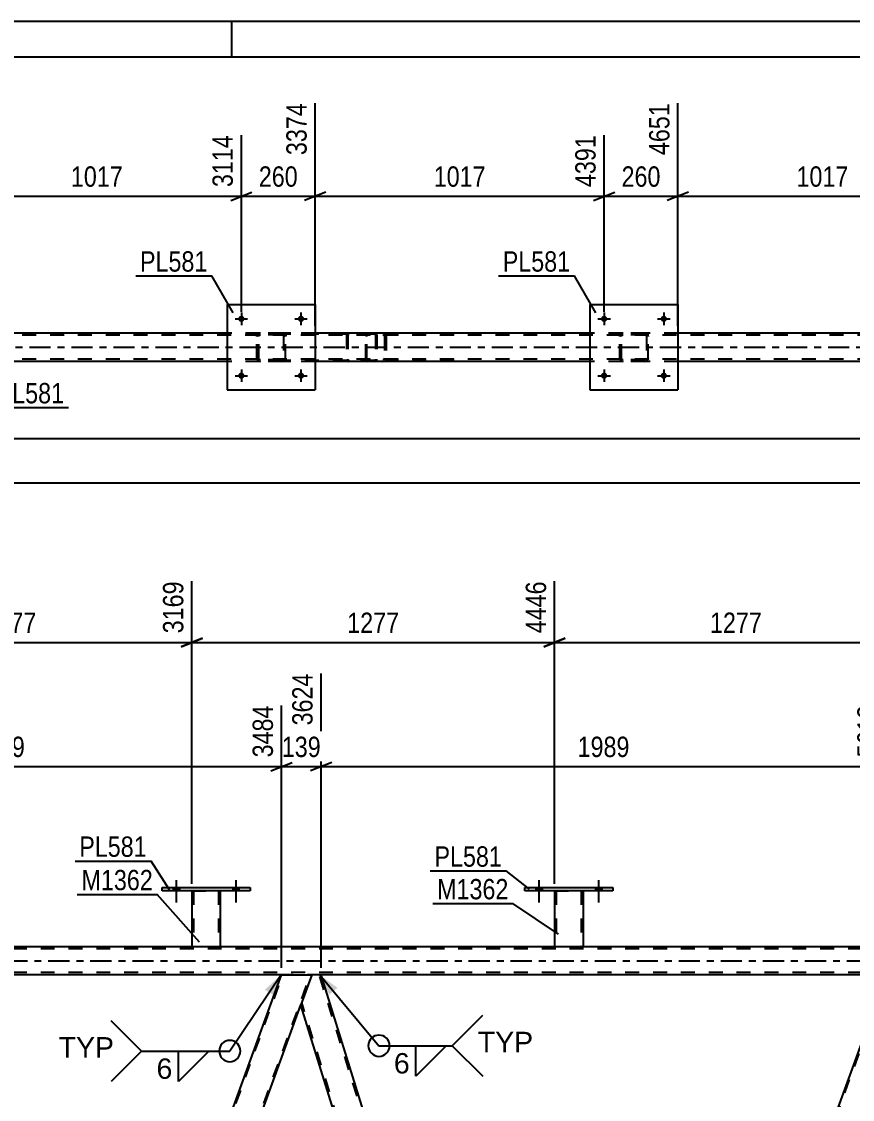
# Model space of a CAD drawing. Header units: millimetres. Extents: x 0 to 841, y 0 to 594.
# Drawn here: x 181.4 to 298.4, y 442.3 to 594 of the extents above; entities that cross this region are included whole.
import ezdxf

# ---------------------------------------------------------------- set-up
doc = ezdxf.new("R2010")
doc.units = ezdxf.units.MM
doc.linetypes.add('DXK_LINE_DOT2', pattern=[3.9198, 1.9599, -1.9599])
doc.linetypes.add('DXK_LINE_DOT3', pattern=[5.9187, 2.979, -0.9799, 0.9799, -0.9799])
doc.styles.add('Arial', font='ARIAL.TTF', dxfattribs={"height": 0.2})
doc.styles.add('Arial Narrow', font='ARIALN.TTF', dxfattribs={"height": 0.2})

# ---------------------------------------------------------------- blocks, each defined once
blk = doc.blocks.new('Unknown-318885291-1133')
at = {"color": 5, "linetype": 'Continuous'}
for p, q in [((841, 594), (0, 594)), ((211, 589), (211, 594)), ((836, 589), (5, 589))]:
    blk.add_line(p, q, dxfattribs=at)
blk = doc.blocks.new('Part-318885291-2961 - 2884')
at = {"color": 7, "linetype": 'DXK_LINE_DOT2'}
for p, q in [((265.6, 549.69), (265.64, 549.87)), ((265.64, 549.87), (265.6, 549.69)), ((265.6, 546.65), (265.6, 549.69)), ((265.84, 549.69), (265.86, 549.78)), ((265.84, 546.65), (265.84, 549.69)), ((265.86, 549.78), (265.91, 549.86)), ((265.9, 550.13), (266.08, 550.17)), ((266.08, 550.17), (265.9, 550.13)), ((265.91, 549.86), (265.99, 549.91)), ((265.99, 549.91), (266.08, 549.93)), ((269.12, 550.17), (266.08, 550.17)), ((269.12, 549.93), (266.08, 549.93)), ((269.12, 550.17), (269.31, 550.13)), ((269.31, 550.13), (269.12, 550.17)), ((269.12, 549.93), (269.21, 549.91)), ((269.21, 549.91), (269.29, 549.86)), ((269.29, 549.86), (269.34, 549.78)), ((269.34, 549.78), (269.36, 549.69)), ((269.36, 549.69), (269.36, 546.65)), ((269.57, 549.87), (269.6, 549.69)), ((269.6, 549.69), (269.57, 549.87)), ((269.6, 546.65), (269.6, 549.69)), ((265.64, 546.46), (265.6, 546.65)), ((265.6, 546.65), (265.64, 546.46)), ((265.86, 546.55), (265.84, 546.65)), ((265.91, 546.48), (265.86, 546.55)), ((266.08, 546.17), (265.9, 546.2)), ((265.9, 546.2), (266.08, 546.17)), ((265.99, 546.42), (265.91, 546.48)), ((266.08, 546.41), (265.99, 546.42)), ((269.12, 546.41), (266.08, 546.41)), ((269.12, 546.17), (266.08, 546.17)), ((269.21, 546.42), (269.12, 546.41)), ((269.31, 546.2), (269.12, 546.17)), ((269.12, 546.17), (269.31, 546.2)), ((269.29, 546.48), (269.21, 546.42)), ((269.34, 546.55), (269.29, 546.48)), ((269.36, 546.65), (269.34, 546.55)), ((269.6, 546.65), (269.57, 546.46)), ((269.57, 546.46), (269.6, 546.65))]:
    blk.add_line(p, q, dxfattribs=at)
at = {"color": 7, "linetype": 'DXK_LINE_DOT3'}
blk.add_line((267.6, 548.17), (267.6, 548.17), dxfattribs=at)
at = {"color": 7, "linetype": 'DXK_LINE_DOT2'}
for centre, start, end in [((266.08, 549.69), 112.5, 157.5), ((266.08, 549.69), 112.5, 157.5), ((269.12, 549.69), 22.5, 67.5), ((269.12, 549.69), 22.5, 67.5), ((266.08, 546.65), 202.5, 247.5), ((266.08, 546.65), 202.5, 247.5), ((269.12, 546.65), 292.5, 337.5), ((269.12, 546.65), 292.5, 337.5)]:
    blk.add_arc(centre, 0.48, start, end, dxfattribs=at)
blk = doc.blocks.new('Part-318885291-2966 - 2884')
at = {"color": 2, "linetype": 'Continuous'}
for p, q in [((261.4, 554.17), (261.4, 542.17)), ((261.4, 554.17), (273.8, 554.17)), ((273.8, 554.17), (273.8, 542.17)), ((261.4, 542.17), (273.8, 542.17))]:
    blk.add_line(p, q, dxfattribs=at)
blk = doc.blocks.new('Part-318885291-2967 - 2884')
at = {"color": 7, "linetype": 'DXK_LINE_DOT2'}
for p, q in [((214.52, 549.69), (214.56, 549.87)), ((214.56, 549.87), (214.52, 549.69)), ((214.52, 546.65), (214.52, 549.69)), ((214.76, 549.69), (214.78, 549.78)), ((214.76, 546.65), (214.76, 549.69)), ((214.78, 549.78), (214.83, 549.86)), ((214.82, 550.13), (215, 550.17)), ((215, 550.17), (214.82, 550.13)), ((214.83, 549.86), (214.91, 549.91)), ((214.91, 549.91), (215, 549.93)), ((218.04, 550.17), (215, 550.17)), ((218.04, 549.93), (215, 549.93)), ((218.04, 550.17), (218.22, 550.13)), ((218.22, 550.13), (218.04, 550.17)), ((218.04, 549.93), (218.13, 549.91)), ((218.13, 549.91), (218.21, 549.86)), ((218.21, 549.86), (218.26, 549.78)), ((218.26, 549.78), (218.28, 549.69)), ((218.28, 549.69), (218.28, 546.65)), ((218.48, 549.87), (218.52, 549.69)), ((218.52, 549.69), (218.48, 549.87)), ((218.52, 546.65), (218.52, 549.69)), ((214.56, 546.46), (214.52, 546.65)), ((214.52, 546.65), (214.56, 546.46)), ((214.78, 546.55), (214.76, 546.65)), ((214.83, 546.48), (214.78, 546.55)), ((215, 546.17), (214.82, 546.2)), ((214.82, 546.2), (215, 546.17)), ((214.91, 546.42), (214.83, 546.48)), ((215, 546.41), (214.91, 546.42)), ((218.04, 546.41), (215, 546.41)), ((218.04, 546.17), (215, 546.17)), ((218.13, 546.42), (218.04, 546.41)), ((218.22, 546.2), (218.04, 546.17)), ((218.04, 546.17), (218.22, 546.2)), ((218.21, 546.48), (218.13, 546.42)), ((218.26, 546.55), (218.21, 546.48)), ((218.28, 546.65), (218.26, 546.55)), ((218.52, 546.65), (218.48, 546.46)), ((218.48, 546.46), (218.52, 546.65))]:
    blk.add_line(p, q, dxfattribs=at)
at = {"color": 7, "linetype": 'DXK_LINE_DOT3'}
blk.add_line((216.52, 548.17), (216.52, 548.17), dxfattribs=at)
at = {"color": 7, "linetype": 'DXK_LINE_DOT2'}
for centre, start, end in [((215, 549.69), 112.5, 157.5), ((215, 549.69), 112.5, 157.5), ((218.04, 549.69), 22.5, 67.5), ((218.04, 549.69), 22.5, 67.5), ((215, 546.65), 202.5, 247.5), ((215, 546.65), 202.5, 247.5), ((218.04, 546.65), 292.5, 337.5), ((218.04, 546.65), 292.5, 337.5)]:
    blk.add_arc(centre, 0.48, start, end, dxfattribs=at)
blk = doc.blocks.new('Part-318885291-2972 - 2884')
at = {"color": 2, "linetype": 'Continuous'}
for p, q in [((210.32, 554.17), (210.32, 542.17)), ((210.32, 554.17), (222.72, 554.17)), ((222.72, 554.17), (222.72, 542.17)), ((210.32, 542.17), (222.72, 542.17))]:
    blk.add_line(p, q, dxfattribs=at)
blk = doc.blocks.new('Bolt-318885291-2930 - 2884')
at = {"linetype": 'Continuous'}
for points in [[(263.84, 544.17, -1), (262.96, 544.17, -1)], [(272.24, 544.17, -1), (271.36, 544.17, -1)]]:
    blk.add_hatch(color=1, dxfattribs=at).paths.add_polyline_path(points)
at = {"color": 1, "linetype": 'Continuous'}
for p, q in [((263.4, 545.05), (263.4, 543.29)), ((271.8, 545.05), (271.8, 543.29)), ((262.52, 544.17), (264.28, 544.17)), ((270.92, 544.17), (272.68, 544.17))]:
    blk.add_line(p, q, dxfattribs=at)
blk = doc.blocks.new('Bolt-318885291-2931 - 2884')
at = {"linetype": 'Continuous'}
for points in [[(263.84, 552.17, -1), (262.96, 552.17, -1)], [(272.24, 552.17, -1), (271.36, 552.17, -1)]]:
    blk.add_hatch(color=1, dxfattribs=at).paths.add_polyline_path(points)
at = {"color": 1, "linetype": 'Continuous'}
for p, q in [((262.52, 552.17), (264.28, 552.17)), ((263.4, 553.05), (263.4, 551.29)), ((270.92, 552.17), (272.68, 552.17)), ((271.8, 553.05), (271.8, 551.29))]:
    blk.add_line(p, q, dxfattribs=at)
blk = doc.blocks.new('Bolt-318885291-2932 - 2884')
at = {"linetype": 'Continuous'}
for points in [[(212.76, 544.17, -1), (211.88, 544.17, -1)], [(221.16, 544.17, -1), (220.28, 544.17, -1)]]:
    blk.add_hatch(color=1, dxfattribs=at).paths.add_polyline_path(points)
at = {"color": 1, "linetype": 'Continuous'}
for p, q in [((212.32, 545.05), (212.32, 543.29)), ((220.72, 545.05), (220.72, 543.29)), ((211.44, 544.17), (213.2, 544.17)), ((219.84, 544.17), (221.6, 544.17))]:
    blk.add_line(p, q, dxfattribs=at)
blk = doc.blocks.new('Bolt-318885291-2933 - 2884')
at = {"linetype": 'Continuous'}
for points in [[(212.76, 552.17, -1), (211.88, 552.17, -1)], [(221.16, 552.17, -1), (220.28, 552.17, -1)]]:
    blk.add_hatch(color=1, dxfattribs=at).paths.add_polyline_path(points)
at = {"color": 1, "linetype": 'Continuous'}
for p, q in [((211.44, 552.17), (213.2, 552.17)), ((212.32, 553.05), (212.32, 551.29)), ((219.84, 552.17), (221.6, 552.17)), ((220.72, 553.05), (220.72, 551.29))]:
    blk.add_line(p, q, dxfattribs=at)
blk = doc.blocks.new('Part-318885291-2998 - 2884')
at = {"color": 7, "linetype": 'DXK_LINE_DOT2'}
for p, q in [((231.06, 550.17), (215.73, 550.17)), ((231.06, 550.01), (215.73, 550.01)), ((227.17, 549.97), (227.14, 549.85)), ((227.14, 549.85), (227.14, 546.49)), ((227.32, 549.85), (227.33, 549.91)), ((227.32, 549.85), (227.32, 546.49)), ((227.33, 549.91), (227.37, 549.96)), ((227.49, 550.17), (227.36, 550.14)), ((227.37, 549.96), (227.42, 549.99)), ((227.42, 549.99), (227.49, 550.01)), ((231.19, 550.14), (231.06, 550.17)), ((231.06, 550.01), (231.13, 549.99)), ((231.13, 549.99), (231.15, 549.98)), ((231.15, 549.98), (231.18, 549.96)), ((231.18, 549.96), (231.22, 549.91)), ((231.22, 549.91), (231.23, 549.85)), ((231.23, 549.85), (231.23, 546.49)), ((231.4, 549.85), (231.38, 549.97)), ((231.4, 549.85), (231.4, 546.49)), ((231.06, 546.33), (215.73, 546.33)), ((231.06, 546.17), (215.73, 546.17)), ((227.14, 546.49), (227.17, 546.36)), ((227.33, 546.43), (227.32, 546.49)), ((227.37, 546.37), (227.33, 546.43)), ((227.36, 546.19), (227.49, 546.17)), ((227.37, 546.37), (227.4, 546.35)), ((227.4, 546.35), (227.42, 546.34)), ((227.42, 546.34), (227.49, 546.33)), ((231.13, 546.34), (231.06, 546.33)), ((231.06, 546.17), (231.19, 546.19)), ((231.18, 546.37), (231.13, 546.34)), ((231.22, 546.43), (231.18, 546.37)), ((231.23, 546.49), (231.22, 546.43)), ((231.38, 546.36), (231.4, 546.49))]:
    blk.add_line(p, q, dxfattribs=at)
for centre, start, end in [((227.47, 549.83), 110.7583, 155.68), ((231.07, 549.83), 24.32, 69.2417), ((227.47, 546.5), 204.32, 249.2417), ((231.07, 546.5), 290.7583, 335.68)]:
    blk.add_arc(centre, 0.331, start, end, dxfattribs=at)
blk = doc.blocks.new('Part-318885291-3038 - 2884')
at = {"color": 7, "linetype": 'DXK_LINE_DOT2'}
for p, q in [((229.88, 549.87), (229.85, 549.69)), ((229.85, 546.65), (229.85, 549.69)), ((229.93, 550.03), (229.88, 549.87)), ((230.02, 550.13), (229.93, 550.03)), ((229.99, 549.69), (230, 549.78)), ((229.99, 546.65), (229.99, 549.69)), ((230, 549.78), (230.03, 549.86)), ((230.13, 550.17), (230.02, 550.13)), ((230.03, 549.86), (230.07, 549.91)), ((230.07, 549.91), (230.13, 549.93)), ((242.28, 550.17), (230.13, 550.17)), ((242.28, 549.93), (230.13, 549.93)), ((231.4, 549.93), (231.4, 550.17)), ((232.41, 550.13), (232.22, 550.17)), ((232.22, 549.93), (232.31, 549.91)), ((232.31, 549.91), (232.39, 549.86)), ((232.39, 549.86), (232.45, 549.78)), ((232.45, 549.78), (232.47, 549.69)), ((232.47, 549.69), (232.47, 546.65)), ((232.7, 549.77), (232.68, 549.87)), ((232.72, 549.69), (232.7, 549.77)), ((232.72, 549.69), (232.72, 546.65)), ((229.88, 546.46), (229.85, 546.65)), ((229.92, 546.34), (229.88, 546.46)), ((229.93, 546.31), (229.92, 546.34)), ((229.93, 546.31), (230.02, 546.2)), ((230, 546.55), (229.99, 546.65)), ((230.03, 546.48), (230, 546.55)), ((230.02, 546.2), (230.13, 546.17)), ((230.07, 546.42), (230.03, 546.48)), ((230.13, 546.41), (230.07, 546.42)), ((242.28, 546.41), (230.13, 546.41)), ((242.28, 546.17), (230.13, 546.17)), ((231.4, 546.17), (231.4, 546.41)), ((232.31, 546.42), (232.22, 546.41)), ((232.22, 546.17), (232.41, 546.2)), ((232.39, 546.48), (232.31, 546.42)), ((232.45, 546.55), (232.39, 546.48)), ((232.47, 546.65), (232.45, 546.55)), ((232.68, 546.46), (232.7, 546.56)), ((232.7, 546.56), (232.72, 546.65))]:
    blk.add_line(p, q, dxfattribs=at)
for centre, start, end in [((232.23, 549.67), 23.8494, 68.8059), ((232.23, 546.66), 291.1941, 336.1506)]:
    blk.add_arc(centre, 0.492, start, end, dxfattribs=at)
blk = doc.blocks.new('Part-318885291-3088 - 2884')
at = {"color": 7, "linetype": 'DXK_LINE_DOT2'}
for p, q in [((751.81, 549.85), (87.78, 549.85)), ((222.72, 550.17), (210.32, 550.17)), ((273.8, 550.17), (261.4, 550.17)), ((751.81, 546.49), (87.78, 546.49)), ((222.72, 546.17), (210.32, 546.17)), ((273.8, 546.17), (261.4, 546.17))]:
    blk.add_line(p, q, dxfattribs=at)
at = {"color": 2, "linetype": 'Continuous'}
for p, q in [((210.32, 550.17), (171.64, 550.17)), ((261.4, 550.17), (222.72, 550.17)), ((312.48, 550.17), (273.8, 550.17)), ((210.32, 546.17), (171.64, 546.17)), ((261.4, 546.17), (222.72, 546.17)), ((312.48, 546.17), (273.8, 546.17))]:
    blk.add_line(p, q, dxfattribs=at)
at = {"color": 7, "linetype": 'DXK_LINE_DOT3'}
blk.add_line((87.78, 548.17), (751.81, 548.17), dxfattribs=at)
blk = doc.blocks.new('Part-318885291-3930 - 3904')
at = {"color": 2, "linetype": 'Continuous'}
for p, q in [((78.6, 463.85), (742.64, 463.85)), ((217.97, 459.85), (138.41, 459.85)), ((303.11, 459.85), (223.55, 459.85))]:
    blk.add_line(p, q, dxfattribs=at)
at = {"color": 7, "linetype": 'DXK_LINE_DOT2'}
for p, q in [((742.64, 463.53), (78.6, 463.53)), ((742.64, 460.17), (78.6, 460.17)), ((223.55, 459.85), (217.97, 459.85))]:
    blk.add_line(p, q, dxfattribs=at)
at = {"color": 7, "linetype": 'DXK_LINE_DOT3'}
blk.add_line((78.6, 461.85), (742.64, 461.85), dxfattribs=at)
blk = doc.blocks.new('Part-318885291-3940 - 3904')
at = {"color": 7, "linetype": 'DXK_LINE_DOT2'}
for p, q in [((303.28, 459.85), (259.16, 338.63)), ((307.19, 459.85), (263.07, 338.63)), ((307.36, 459.85), (305.84, 455.65)), ((258.99, 338.63), (260.23, 342.05)), ((263.24, 338.63), (258.99, 338.63))]:
    blk.add_line(p, q, dxfattribs=at)
at = {"color": 2, "linetype": 'Continuous'}
for p, q in [((303.11, 459.85), (260.23, 342.05)), ((307.36, 459.85), (303.11, 459.85)), ((305.84, 455.65), (263.24, 338.63))]:
    blk.add_line(p, q, dxfattribs=at)
blk = doc.blocks.new('Part-318885291-4336 - 3904')
at = {"color": 2, "linetype": 'Continuous'}
for p, q in [((252.23, 472.17), (264.63, 472.17)), ((252.23, 471.69), (252.23, 472.17)), ((264.63, 472.17), (264.63, 471.69)), ((264.63, 471.69), (252.23, 471.69))]:
    blk.add_line(p, q, dxfattribs=at)
blk = doc.blocks.new('Part-318885291-4043 - 3904')
at = {"color": 7, "linetype": 'DXK_LINE_DOT2'}
for p, q in [((174.02, 338.63), (218.14, 459.85)), ((177.94, 338.63), (222.06, 459.85)), ((222.23, 459.85), (220.7, 455.65)), ((173.85, 338.63), (175.61, 343.45)), ((178.11, 338.63), (179.87, 343.45)), ((178.11, 338.63), (173.85, 338.63))]:
    blk.add_line(p, q, dxfattribs=at)
at = {"color": 2, "linetype": 'Continuous'}
for p, q in [((175.61, 343.45), (217.97, 459.85)), ((217.97, 459.85), (222.23, 459.85)), ((179.87, 343.45), (220.7, 455.65))]:
    blk.add_line(p, q, dxfattribs=at)
blk = doc.blocks.new('Part-318885291-4095 - 3904')
at = {"color": 2, "linetype": 'Continuous'}
for p, q in [((222.23, 459.85), (220.7, 455.65)), ((223.55, 459.85), (222.23, 459.85)), ((260.25, 342.1), (223.55, 459.85)), ((257.14, 338.63), (220.68, 455.6)), ((220.7, 455.65), (220.7, 455.65)), ((258.99, 338.63), (260.23, 342.05))]:
    blk.add_line(p, q, dxfattribs=at)
at = {"color": 7, "linetype": 'DXK_LINE_DOT2'}
for p, q in [((260.11, 341.73), (223.3, 459.85)), ((220.7, 455.65), (220.68, 455.6)), ((257.39, 338.63), (220.82, 455.97)), ((260.23, 342.05), (260.25, 342.1)), ((258.99, 338.63), (257.14, 338.63))]:
    blk.add_line(p, q, dxfattribs=at)
blk = doc.blocks.new('Bolt-318885291-4194 - 3904')
at = {"linetype": 'Continuous'}
for points in [[(202.71, 471.69), (203.59, 471.69), (203.59, 472.17), (202.71, 472.17)], [(211.11, 471.69), (211.99, 471.69), (211.99, 472.17), (211.11, 472.17)]]:
    blk.add_hatch(color=1, dxfattribs=at).paths.add_polyline_path(points)
at = {"color": 1, "linetype": 'Continuous'}
for p, q in [((202.71, 472.17), (202.71, 471.69)), ((203.15, 473.17), (203.15, 470.05)), ((203.59, 472.17), (203.59, 471.69)), ((211.11, 472.17), (211.11, 471.69)), ((211.55, 473.17), (211.55, 470.05)), ((211.99, 472.17), (211.99, 471.69))]:
    blk.add_line(p, q, dxfattribs=at)
blk = doc.blocks.new('Part-318885291-4240 - 3904')
at = {"color": 2, "linetype": 'Continuous'}
for p, q in [((201.15, 472.17), (213.55, 472.17)), ((201.15, 471.69), (201.15, 472.17)), ((213.55, 472.17), (213.55, 471.69)), ((213.55, 471.69), (201.15, 471.69))]:
    blk.add_line(p, q, dxfattribs=at)
blk = doc.blocks.new('Part-318885291-4245 - 3904')
at = {"color": 2, "linetype": 'Continuous'}
for p, q in [((205.35, 471.69), (205.35, 463.85)), ((209.35, 471.69), (209.35, 463.85)), ((205.35, 463.85), (209.35, 463.85))]:
    blk.add_line(p, q, dxfattribs=at)
at = {"color": 7, "linetype": 'DXK_LINE_DOT2'}
for p, q in [((205.35, 471.69), (209.35, 471.69)), ((205.35, 471.69), (205.35, 471.69)), ((205.35, 471.69), (205.35, 471.69)), ((205.59, 471.69), (205.59, 463.85)), ((209.11, 471.69), (209.11, 463.85)), ((209.35, 471.69), (209.35, 471.69)), ((209.35, 471.69), (209.35, 471.69)), ((209.05, 463.85), (209.09, 463.85)), ((209.05, 463.85), (209.09, 463.85)), ((209.09, 463.85), (209.11, 463.85)), ((209.09, 463.85), (209.11, 463.85))]:
    blk.add_line(p, q, dxfattribs=at)
blk = doc.blocks.new('Part-318885291-4273 - 3904')
at = {"color": 2, "linetype": 'Continuous'}
for p, q in [((256.43, 471.69), (256.43, 463.85)), ((260.43, 471.69), (260.43, 463.85)), ((256.43, 463.85), (260.43, 463.85))]:
    blk.add_line(p, q, dxfattribs=at)
at = {"color": 7, "linetype": 'DXK_LINE_DOT2'}
for p, q in [((256.43, 471.69), (260.43, 471.69)), ((256.43, 471.69), (256.43, 471.69)), ((256.43, 471.69), (256.43, 471.69)), ((256.67, 471.69), (256.67, 463.85)), ((260.19, 471.69), (260.19, 463.85)), ((260.43, 471.69), (260.43, 471.69)), ((260.43, 471.69), (260.43, 471.69)), ((260.17, 463.85), (260.13, 463.85)), ((260.13, 463.85), (260.17, 463.85)), ((260.19, 463.85), (260.17, 463.85)), ((260.17, 463.85), (260.19, 463.85))]:
    blk.add_line(p, q, dxfattribs=at)
blk = doc.blocks.new('Bolt-318885291-4277 - 3904')
at = {"linetype": 'Continuous'}
for points in [[(202.71, 471.69), (203.59, 471.69), (203.59, 472.17), (202.71, 472.17)], [(211.11, 471.69), (211.99, 471.69), (211.99, 472.17), (211.11, 472.17)]]:
    blk.add_hatch(color=1, dxfattribs=at).paths.add_polyline_path(points)
at = {"color": 1, "linetype": 'Continuous'}
for p, q in [((202.71, 472.17), (202.71, 471.69)), ((203.15, 473.17), (203.15, 470.05)), ((203.59, 472.17), (203.59, 471.69)), ((211.11, 472.17), (211.11, 471.69)), ((211.55, 473.17), (211.55, 470.05)), ((211.99, 472.17), (211.99, 471.69))]:
    blk.add_line(p, q, dxfattribs=at)
blk = doc.blocks.new('Bolt-318885291-4349 - 3904')
at = {"linetype": 'Continuous'}
for points in [[(253.79, 471.69), (254.67, 471.69), (254.67, 472.17), (253.79, 472.17)], [(262.19, 471.69), (263.07, 471.69), (263.07, 472.17), (262.19, 472.17)]]:
    blk.add_hatch(color=1, dxfattribs=at).paths.add_polyline_path(points)
at = {"color": 1, "linetype": 'Continuous'}
for p, q in [((253.79, 472.17), (253.79, 471.69)), ((254.23, 473.17), (254.23, 470.05)), ((254.67, 472.17), (254.67, 471.69)), ((262.19, 472.17), (262.19, 471.69)), ((262.63, 473.17), (262.63, 470.05)), ((263.07, 472.17), (263.07, 471.69))]:
    blk.add_line(p, q, dxfattribs=at)
blk = doc.blocks.new('Bolt-318885291-4350 - 3904')
at = {"linetype": 'Continuous'}
for points in [[(253.79, 471.69), (254.67, 471.69), (254.67, 472.17), (253.79, 472.17)], [(262.19, 471.69), (263.07, 471.69), (263.07, 472.17), (262.19, 472.17)]]:
    blk.add_hatch(color=1, dxfattribs=at).paths.add_polyline_path(points)
at = {"color": 1, "linetype": 'Continuous'}
for p, q in [((253.79, 472.17), (253.79, 471.69)), ((254.23, 473.17), (254.23, 470.05)), ((254.67, 472.17), (254.67, 471.69)), ((262.19, 472.17), (262.19, 471.69)), ((262.63, 473.17), (262.63, 470.05)), ((263.07, 472.17), (263.07, 471.69))]:
    blk.add_line(p, q, dxfattribs=at)
blk = doc.blocks.new('StraightDimension-318885291-8452 - 2884')
at = {"color": 7, "linetype": 'Continuous'}
for p, q in [((222.72, 551.17), (222.72, 582.52)), ((212.32, 553.17), (212.32, 578.02)), ((210.82, 568.81), (213.82, 570.01)), ((212.32, 569.41), (222.72, 569.41)), ((224.22, 570.01), (221.22, 568.81))]:
    blk.add_line(p, q, dxfattribs=at)
at = {"color": 0}
blk.add_wipeout([(220.86, 570.16), (220.86, 574.36), (214.18, 574.36), (214.18, 570.16)], dxfattribs=at)
at = {"color": 3, "style": 'Arial Narrow'}
blk.add_text('260', height=2.863, dxfattribs=at).set_placement((214.78, 570.76))
at = {"color": 0, "linetype": 'Continuous'}
blk.add_wipeout([(222.12, 583.12), (217.92, 583.12), (217.92, 574.61), (222.12, 574.61)], dxfattribs=at)
at = {"color": 3, "linetype": 'Continuous', "style": 'Arial Narrow'}
blk.add_text('3374', height=2.863, rotation=90.0002, dxfattribs=at).set_placement((221.52, 575.21))
blk = doc.blocks.new('StraightDimension-318885291-8451 - 2884')
at = {"color": 7, "linetype": 'Continuous'}
for p, q in [((222.72, 551.17), (222.72, 582.52)), ((263.4, 553.17), (263.4, 578.02)), ((224.22, 570.01), (221.22, 568.81)), ((222.72, 569.41), (263.4, 569.41)), ((261.9, 568.81), (264.9, 570.01))]:
    blk.add_line(p, q, dxfattribs=at)
at = {"color": 0, "linetype": 'Continuous'}
blk.add_wipeout([(262.8, 578.62), (258.6, 578.62), (258.6, 570.11), (262.8, 570.11)], dxfattribs=at)
at = {"color": 0}
blk.add_wipeout([(247.32, 570.16), (247.32, 574.36), (238.81, 574.36), (238.81, 570.16)], dxfattribs=at)
at = {"color": 3, "linetype": 'Continuous', "style": 'Arial Narrow'}
blk.add_text('4391', height=2.863, rotation=90.0002, dxfattribs=at).set_placement((262.2, 570.71))
at = {"color": 3, "style": 'Arial Narrow'}
blk.add_text('1017', height=2.863, dxfattribs=at).set_placement((239.41, 570.76))
blk = doc.blocks.new('StraightDimension-318885291-3141 - 2884')
at = {"color": 7, "linetype": 'Continuous'}
blk.add_line((87.14, 529.08), (793.73, 529.08), dxfattribs=at)
blk = doc.blocks.new('StraightDimension-318885291-8450 - 2884')
at = {"color": 7, "linetype": 'Continuous'}
for p, q in [((273.8, 551.17), (273.8, 582.52)), ((263.4, 553.17), (263.4, 578.02)), ((261.9, 568.81), (264.9, 570.01)), ((263.4, 569.41), (273.8, 569.41)), ((275.3, 570.01), (272.3, 568.81))]:
    blk.add_line(p, q, dxfattribs=at)
at = {"color": 0}
blk.add_wipeout([(271.94, 570.16), (271.94, 574.36), (265.26, 574.36), (265.26, 570.16)], dxfattribs=at)
at = {"color": 3, "style": 'Arial Narrow'}
blk.add_text('260', height=2.863, dxfattribs=at).set_placement((265.86, 570.76))
at = {"color": 0, "linetype": 'Continuous'}
blk.add_wipeout([(273.2, 583.12), (269, 583.12), (269, 574.61), (273.2, 574.61)], dxfattribs=at)
at = {"color": 3, "linetype": 'Continuous', "style": 'Arial Narrow'}
blk.add_text('4651', height=2.863, rotation=90.0002, dxfattribs=at).set_placement((272.6, 575.21))
blk = doc.blocks.new('StraightDimension-318885291-8449 - 2884')
at = {"color": 7, "linetype": 'Continuous'}
for p, q in [((273.8, 551.17), (273.8, 582.52)), ((314.48, 553.17), (314.48, 578.02)), ((275.3, 570.01), (272.3, 568.81)), ((273.8, 569.41), (314.48, 569.41)), ((312.98, 568.81), (315.98, 570.01))]:
    blk.add_line(p, q, dxfattribs=at)
at = {"color": 0, "linetype": 'Continuous'}
blk.add_wipeout([(313.88, 578.62), (309.68, 578.62), (309.68, 570.11), (313.88, 570.11)], dxfattribs=at)
at = {"color": 0}
blk.add_wipeout([(298.4, 570.16), (298.4, 574.36), (289.89, 574.36), (289.89, 570.16)], dxfattribs=at)
at = {"color": 3, "linetype": 'Continuous', "style": 'Arial Narrow'}
blk.add_text('5668', height=2.863, rotation=90.0002, dxfattribs=at).set_placement((313.28, 570.71))
at = {"color": 3, "style": 'Arial Narrow'}
blk.add_text('1017', height=2.863, dxfattribs=at).set_placement((290.49, 570.76))
blk = doc.blocks.new('StraightDimension-318885291-8453 - 2884')
at = {"color": 7, "linetype": 'Continuous'}
for p, q in [((171.64, 551.17), (171.64, 582.52)), ((212.32, 553.17), (212.32, 578.02)), ((173.14, 570.01), (170.14, 568.81)), ((171.64, 569.41), (212.32, 569.41)), ((210.82, 568.81), (213.82, 570.01))]:
    blk.add_line(p, q, dxfattribs=at)
at = {"color": 0, "linetype": 'Continuous'}
blk.add_wipeout([(211.72, 578.62), (207.52, 578.62), (207.52, 570.11), (211.72, 570.11)], dxfattribs=at)
at = {"color": 0}
blk.add_wipeout([(196.24, 570.16), (196.24, 574.36), (187.72, 574.36), (187.72, 570.16)], dxfattribs=at)
at = {"color": 3, "linetype": 'Continuous', "style": 'Arial Narrow'}
blk.add_text('3114', height=2.863, rotation=90.0002, dxfattribs=at).set_placement((211.12, 570.71))
at = {"color": 3, "style": 'Arial Narrow'}
blk.add_text('1017', height=2.863, dxfattribs=at).set_placement((188.32, 570.76))
blk = doc.blocks.new('StraightDimension-318885291-9220 - 2884')
at = {"color": 7, "linetype": 'Continuous'}
blk.add_line((87.78, 535.34), (793.73, 535.34), dxfattribs=at)
blk = doc.blocks.new('StraightDimension-318885291-10255 - 3904')
at = {"color": 7, "linetype": 'Continuous'}
for p, q in [((154.27, 472.69), (154.27, 515.24)), ((205.35, 472.69), (205.35, 515.24)), ((155.77, 507.22), (152.77, 506.02)), ((154.27, 506.62), (205.35, 506.62)), ((203.85, 506.02), (206.85, 507.22))]:
    blk.add_line(p, q, dxfattribs=at)
at = {"color": 0, "linetype": 'Continuous'}
blk.add_wipeout([(204.75, 515.84), (200.55, 515.84), (200.55, 507.32), (204.75, 507.32)], dxfattribs=at)
at = {"color": 0}
blk.add_wipeout([(184.07, 507.37), (184.07, 511.57), (175.55, 511.57), (175.55, 507.37)], dxfattribs=at)
at = {"color": 3, "linetype": 'Continuous', "style": 'Arial Narrow'}
blk.add_text('3169', height=2.863, rotation=90.0002, dxfattribs=at).set_placement((204.15, 507.92))
at = {"color": 3, "style": 'Arial Narrow'}
blk.add_text('1277', height=2.863, dxfattribs=at).set_placement((176.15, 507.97))
blk = doc.blocks.new('StraightDimension-318885291-5419 - 3904')
at = {"color": 7, "linetype": 'Continuous'}
for p, q in [((223.55, 460.85), (223.55, 502.28)), ((303.11, 460.85), (303.11, 497.78)), ((225.05, 489.76), (222.05, 488.56)), ((223.55, 489.16), (303.11, 489.16)), ((301.61, 488.56), (304.61, 489.76))]:
    blk.add_line(p, q, dxfattribs=at)
at = {"color": 0, "linetype": 'Continuous'}
blk.add_wipeout([(302.51, 498.38), (298.31, 498.38), (298.31, 489.86), (302.51, 489.86)], dxfattribs=at)
at = {"color": 0}
blk.add_wipeout([(267.58, 489.91), (267.58, 494.11), (259.07, 494.11), (259.07, 489.91)], dxfattribs=at)
at = {"color": 3, "linetype": 'Continuous', "style": 'Arial Narrow'}
blk.add_text('5613', height=2.863, rotation=90.0002, dxfattribs=at).set_placement((301.91, 490.46))
at = {"color": 3, "style": 'Arial Narrow'}
blk.add_text('1989', height=2.863, dxfattribs=at).set_placement((259.67, 490.51))
blk = doc.blocks.new('StraightDimension-318885291-5443 - 3904')
at = {"color": 7, "linetype": 'Continuous'}
for p, q in [((223.55, 460.85), (223.55, 502.28)), ((217.97, 460.85), (217.97, 497.78)), ((216.47, 488.56), (219.47, 489.76)), ((217.97, 489.16), (223.55, 489.16)), ((225.05, 489.76), (222.05, 488.56))]:
    blk.add_line(p, q, dxfattribs=at)
at = {"color": 0}
blk.add_wipeout([(224.1, 489.91), (224.1, 494.11), (217.42, 494.11), (217.42, 489.91)], dxfattribs=at)
at = {"color": 3, "style": 'Arial Narrow'}
blk.add_text('139', height=2.863, dxfattribs=at).set_placement((218.02, 490.51))
at = {"color": 0, "linetype": 'Continuous'}
blk.add_wipeout([(222.95, 502.88), (218.75, 502.88), (218.75, 494.36), (222.95, 494.36)], dxfattribs=at)
at = {"color": 3, "linetype": 'Continuous', "style": 'Arial Narrow'}
blk.add_text('3624', height=2.863, rotation=90.0002, dxfattribs=at).set_placement((222.35, 494.96))
blk = doc.blocks.new('StraightDimension-318885291-5467 - 3904')
at = {"color": 7, "linetype": 'Continuous'}
for p, q in [((138.41, 460.85), (138.41, 502.28)), ((217.97, 460.85), (217.97, 497.78)), ((139.91, 489.76), (136.91, 488.56)), ((138.41, 489.16), (217.97, 489.16)), ((216.47, 488.56), (219.47, 489.76))]:
    blk.add_line(p, q, dxfattribs=at)
at = {"color": 0, "linetype": 'Continuous'}
blk.add_wipeout([(217.37, 498.38), (213.17, 498.38), (213.17, 489.86), (217.37, 489.86)], dxfattribs=at)
at = {"color": 0}
blk.add_wipeout([(182.45, 489.91), (182.45, 494.11), (173.94, 494.11), (173.94, 489.91)], dxfattribs=at)
at = {"color": 3, "linetype": 'Continuous', "style": 'Arial Narrow'}
blk.add_text('3484', height=2.863, rotation=90.0002, dxfattribs=at).set_placement((216.77, 490.46))
at = {"color": 3, "style": 'Arial Narrow'}
blk.add_text('1989', height=2.863, dxfattribs=at).set_placement((174.54, 490.51))
blk = doc.blocks.new('StraightDimension-318885291-10253 - 3904')
at = {"color": 7, "linetype": 'Continuous'}
for p, q in [((256.43, 472.69), (256.43, 515.24)), ((307.51, 472.69), (307.51, 515.24)), ((257.93, 507.22), (254.93, 506.02)), ((256.43, 506.62), (307.51, 506.62)), ((306.01, 506.02), (309.01, 507.22))]:
    blk.add_line(p, q, dxfattribs=at)
at = {"color": 0, "linetype": 'Continuous'}
blk.add_wipeout([(306.91, 515.84), (302.71, 515.84), (302.71, 507.32), (306.91, 507.32)], dxfattribs=at)
at = {"color": 0}
blk.add_wipeout([(286.23, 507.37), (286.23, 511.57), (277.71, 511.57), (277.71, 507.37)], dxfattribs=at)
at = {"color": 3, "linetype": 'Continuous', "style": 'Arial Narrow'}
blk.add_text('5723', height=2.863, rotation=90.0002, dxfattribs=at).set_placement((306.31, 507.92))
at = {"color": 3, "style": 'Arial Narrow'}
blk.add_text('1277', height=2.863, dxfattribs=at).set_placement((278.31, 507.97))
blk = doc.blocks.new('StraightDimension-318885291-10254 - 3904')
at = {"color": 7, "linetype": 'Continuous'}
for p, q in [((205.35, 472.69), (205.35, 515.24)), ((256.43, 472.69), (256.43, 515.24)), ((206.85, 507.22), (203.85, 506.02)), ((205.35, 506.62), (256.43, 506.62)), ((254.93, 506.02), (257.93, 507.22))]:
    blk.add_line(p, q, dxfattribs=at)
at = {"color": 0, "linetype": 'Continuous'}
blk.add_wipeout([(255.83, 515.84), (251.63, 515.84), (251.63, 507.32), (255.83, 507.32)], dxfattribs=at)
at = {"color": 0}
blk.add_wipeout([(235.15, 507.37), (235.15, 511.57), (226.63, 511.57), (226.63, 507.37)], dxfattribs=at)
at = {"color": 3, "linetype": 'Continuous', "style": 'Arial Narrow'}
blk.add_text('4446', height=2.863, rotation=90.0002, dxfattribs=at).set_placement((255.23, 507.92))
at = {"color": 3, "style": 'Arial Narrow'}
blk.add_text('1277', height=2.863, dxfattribs=at).set_placement((227.23, 507.97))
blk = doc.blocks.new('Mark-318885291-2942 - 2884')
at = {"color": 0}
blk.add_wipeout([(187.37, 540.28), (187.37, 543.28), (177.87, 543.28), (177.87, 540.28)], dxfattribs=at)
blk.add_wipeout([(187.37, 540.28), (187.37, 543.28), (177.87, 543.28), (177.87, 540.28)], dxfattribs=at)
at = {"color": 30, "linetype": 'Continuous'}
for p, q in [((170.58, 542.74), (177.27, 539.68)), ((177.27, 539.68), (187.97, 539.68))]:
    blk.add_line(p, q, dxfattribs=at)
at = {"color": 3, "style": 'Arial Narrow'}
blk.add_text('PL581', height=2.863, dxfattribs=at).set_placement((177.87, 540.28))
blk = doc.blocks.new('Mark-318885291-2962 - 2884')
at = {"color": 0}
blk.add_wipeout([(258.63, 558.81), (258.63, 561.81), (249.13, 561.81), (249.13, 558.81)], dxfattribs=at)
blk.add_wipeout([(258.63, 558.81), (258.63, 561.81), (249.13, 561.81), (249.13, 558.81)], dxfattribs=at)
at = {"color": 30, "linetype": 'Continuous'}
for p in [(248.53, 558.21), (262.23, 553.02)]:
    blk.add_line(p, (259.23, 558.21), dxfattribs=at)
at = {"color": 3, "style": 'Arial Narrow'}
blk.add_text('PL581', height=2.863, dxfattribs=at).set_placement((249.13, 558.81))
blk = doc.blocks.new('Mark-318885291-2968 - 2884')
at = {"color": 0}
blk.add_wipeout([(207.55, 558.81), (207.55, 561.81), (198.05, 561.81), (198.05, 558.81)], dxfattribs=at)
blk.add_wipeout([(207.55, 558.81), (207.55, 561.81), (198.05, 561.81), (198.05, 558.81)], dxfattribs=at)
at = {"color": 30, "linetype": 'Continuous'}
for p in [(197.45, 558.21), (211.15, 553.02)]:
    blk.add_line(p, (208.15, 558.21), dxfattribs=at)
at = {"color": 3, "style": 'Arial Narrow'}
blk.add_text('PL581', height=2.863, dxfattribs=at).set_placement((198.05, 558.81))
blk = doc.blocks.new('Mark-318885291-4236 - 3904')
at = {"color": 0}
blk.add_wipeout([(199.01, 476.47), (199.01, 479.47), (189.5, 479.47), (189.5, 476.47)], dxfattribs=at)
blk.add_wipeout([(199.01, 476.47), (199.01, 479.47), (189.5, 479.47), (189.5, 476.47)], dxfattribs=at)
at = {"color": 30, "linetype": 'Continuous'}
for p in [(188.9, 475.87), (202.19, 471.83)]:
    blk.add_line(p, (199.61, 475.87), dxfattribs=at)
at = {"color": 3, "style": 'Arial Narrow'}
blk.add_text('PL581', height=2.863, dxfattribs=at).set_placement((189.5, 476.47))
blk = doc.blocks.new('Mark-318885291-4241 - 3904')
at = {"color": 0}
blk.add_wipeout([(199.87, 471.77), (199.87, 474.77), (189.82, 474.77), (189.82, 471.77)], dxfattribs=at)
blk.add_wipeout([(199.87, 471.77), (199.87, 474.77), (189.82, 474.77), (189.82, 471.77)], dxfattribs=at)
at = {"color": 30, "linetype": 'Continuous'}
for p in [(189.22, 471.17), (206.45, 464.45)]:
    blk.add_line(p, (200.47, 471.17), dxfattribs=at)
at = {"color": 3, "style": 'Arial Narrow'}
blk.add_text('M1362', height=2.863, dxfattribs=at).set_placement((189.82, 471.77))
blk = doc.blocks.new('Mark-318885291-4269 - 3904')
at = {"color": 0}
blk.add_wipeout([(249.94, 470.49), (249.94, 473.49), (239.89, 473.49), (239.89, 470.49)], dxfattribs=at)
blk.add_wipeout([(249.94, 470.49), (249.94, 473.49), (239.89, 473.49), (239.89, 470.49)], dxfattribs=at)
at = {"color": 30, "linetype": 'Continuous'}
for p in [(239.29, 469.89), (256.96, 465.6)]:
    blk.add_line(p, (250.54, 469.89), dxfattribs=at)
at = {"color": 3, "style": 'Arial Narrow'}
blk.add_text('M1362', height=2.863, dxfattribs=at).set_placement((239.89, 470.49))
blk = doc.blocks.new('Mark-318885291-4332 - 3904')
at = {"color": 0}
blk.add_wipeout([(249.03, 475.08), (249.03, 478.08), (239.52, 478.08), (239.52, 475.08)], dxfattribs=at)
blk.add_wipeout([(249.03, 475.08), (249.03, 478.08), (239.52, 478.08), (239.52, 475.08)], dxfattribs=at)
at = {"color": 30, "linetype": 'Continuous'}
for p in [(238.92, 474.48), (252.9, 471.93)]:
    blk.add_line(p, (249.63, 474.48), dxfattribs=at)
at = {"color": 3, "style": 'Arial Narrow'}
blk.add_text('PL581', height=2.863, dxfattribs=at).set_placement((239.52, 475.08))
blk = doc.blocks.new('WeldMark-318885291-5699 - 3904')
at = {"linetype": 'Continuous'}
blk.add_hatch(color=30, dxfattribs=at).paths.add_polyline_path([(215.64, 457.79), (217.94, 459.86), (216.89, 456.96)])
at = {"color": 30, "linetype": 'Continuous'}
blk.add_line((217.94, 459.86), (210.7, 449.13), dxfattribs=at)
at = {"color": 3, "linetype": 'Continuous'}
for q in [(193.99, 453.41), (193.99, 444.84)]:
    blk.add_line((198.28, 449.13), q, dxfattribs=at)
for start, end in [(90, 270), (270, 90)]:
    blk.add_arc((210.7, 449.13), 1.5, start, end, dxfattribs=at)
at = {"color": 0}
blk.add_wipeout([(202.8, 445.03), (202.8, 448.43), (200.18, 448.43), (200.18, 445.03)], dxfattribs=at)
at = {"color": 30, "linetype": 'Continuous'}
blk.add_line((198.28, 449.13), (210.7, 449.13), dxfattribs=at)
at = {"color": 3, "linetype": 'Continuous'}
for p, q in [((203.46, 449.13), (207.74, 449.13)), ((207.74, 449.13), (203.46, 444.84)), ((203.46, 444.84), (203.46, 449.13))]:
    blk.add_line(p, q, dxfattribs=at)
at = {"color": 3, "style": 'Arial'}
blk.add_text('6', height=2.87, dxfattribs=at).set_placement((200.38, 445.23))
at = {"color": 0, "linetype": 'Continuous'}
blk.add_wipeout([(194.38, 448.23), (194.38, 451.23), (186.6, 451.23), (186.6, 448.23)], dxfattribs=at)
blk.add_wipeout([(194.38, 448.23), (194.38, 451.23), (186.6, 451.23), (186.6, 448.23)], dxfattribs=at)
at = {"color": 3, "linetype": 'Continuous', "style": 'Arial'}
blk.add_text('TYP', height=2.865, dxfattribs=at).set_placement((186.6, 448.23))
blk = doc.blocks.new('WeldMark-318885291-5714 - 3904')
at = {"linetype": 'Continuous'}
blk.add_hatch(color=30, dxfattribs=at).paths.add_polyline_path([(224.71, 457.07), (223.36, 459.85), (225.86, 458.03)])
at = {"color": 30, "linetype": 'Continuous'}
blk.add_line((223.36, 459.85), (231.7, 449.88), dxfattribs=at)
at = {"color": 3, "linetype": 'Continuous'}
for q in [(246.31, 454.17), (246.31, 445.6)]:
    blk.add_line((242.02, 449.88), q, dxfattribs=at)
blk.add_arc((231.7, 449.88), 1.5, 90, 270, dxfattribs=at)
at = {"color": 0}
blk.add_wipeout([(236.22, 445.78), (236.22, 449.18), (233.6, 449.18), (233.6, 445.78)], dxfattribs=at)
at = {"color": 30, "linetype": 'Continuous'}
blk.add_line((231.7, 449.88), (242.02, 449.88), dxfattribs=at)
at = {"color": 3, "linetype": 'Continuous'}
for p, q in [((236.88, 449.88), (241.17, 449.88)), ((241.17, 449.88), (236.88, 445.6)), ((236.88, 445.6), (236.88, 449.88))]:
    blk.add_line(p, q, dxfattribs=at)
blk.add_arc((231.7, 449.88), 1.5, 270, 90, dxfattribs=at)
at = {"color": 3, "style": 'Arial'}
blk.add_text('6', height=2.87, dxfattribs=at).set_placement((233.8, 445.98))
at = {"color": 0, "linetype": 'Continuous'}
blk.add_wipeout([(253.4, 448.98), (253.4, 451.98), (245.62, 451.98), (245.62, 448.98)], dxfattribs=at)
blk.add_wipeout([(253.4, 448.98), (253.4, 451.98), (245.62, 451.98), (245.62, 448.98)], dxfattribs=at)
at = {"color": 3, "linetype": 'Continuous', "style": 'Arial'}
blk.add_text('TYP', height=2.865, dxfattribs=at).set_placement((245.62, 448.98))

msp = doc.modelspace()

# ---------------------------------------------------------------- block references
for name in ['Unknown-318885291-1133', 'Part-318885291-2972 - 2884', 'Part-318885291-2966 - 2884', 'Bolt-318885291-2933 - 2884', 'Bolt-318885291-2931 - 2884', 'Part-318885291-3088 - 2884', 'Part-318885291-2967 - 2884', 'Part-318885291-2998 - 2884', 'Part-318885291-3038 - 2884', 'Part-318885291-2961 - 2884', 'Bolt-318885291-2932 - 2884', 'Bolt-318885291-2930 - 2884', 'Part-318885291-4240 - 3904', 'Bolt-318885291-4194 - 3904', 'Bolt-318885291-4277 - 3904', 'Part-318885291-4336 - 3904', 'Bolt-318885291-4349 - 3904', 'Bolt-318885291-4350 - 3904', 'Part-318885291-4245 - 3904', 'Part-318885291-4273 - 3904', 'Part-318885291-3930 - 3904', 'Part-318885291-4043 - 3904', 'Part-318885291-4095 - 3904', 'Part-318885291-3940 - 3904']:
    msp.add_blockref(name, (0, 0))

# ---------------------------------------------------------------- next in the draw order: block references
for name in ['StraightDimension-318885291-8452 - 2884', 'StraightDimension-318885291-3141 - 2884', 'StraightDimension-318885291-10255 - 3904', 'StraightDimension-318885291-5419 - 3904', 'WeldMark-318885291-5699 - 3904', 'WeldMark-318885291-5714 - 3904']:
    msp.add_blockref(name, (0, 0))

# ---------------------------------------------------------------- next in the draw order: block references
for name in ['StraightDimension-318885291-8453 - 2884', 'StraightDimension-318885291-8451 - 2884', 'StraightDimension-318885291-9220 - 2884', 'StraightDimension-318885291-10253 - 3904', 'StraightDimension-318885291-5443 - 3904']:
    msp.add_blockref(name, (0, 0))

# ---------------------------------------------------------------- next in the draw order: block references
for name in ['StraightDimension-318885291-8450 - 2884', 'Mark-318885291-2968 - 2884', 'Mark-318885291-2942 - 2884', 'StraightDimension-318885291-5467 - 3904']:
    msp.add_blockref(name, (0, 0))

# ---------------------------------------------------------------- next in the draw order: block references
for name in ['StraightDimension-318885291-8449 - 2884', 'Mark-318885291-2962 - 2884', 'StraightDimension-318885291-10254 - 3904', 'Mark-318885291-4236 - 3904']:
    msp.add_blockref(name, (0, 0))

# ---------------------------------------------------------------- next in the draw order: block references
for name in ['Mark-318885291-4241 - 3904', 'Mark-318885291-4269 - 3904']:
    msp.add_blockref(name, (0, 0))

# ---------------------------------------------------------------- next in the draw order: block references
msp.add_blockref('Mark-318885291-4332 - 3904', (0, 0))

doc.saveas('drawing.dxf')
